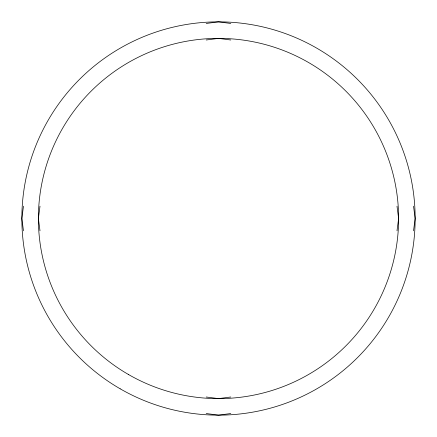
<?xml version="1.0" encoding="UTF-8"?>
<svg xmlns="http://www.w3.org/2000/svg" width="437" height="437" viewBox="0 0 437 437"><rect width="100%" height="100%" fill="white"/><g stroke="black" fill="none" stroke-linecap="round" stroke-linejoin="round"><path stroke-width="0.66" d="M23.467 206.209L21.85 218.5L23.467 230.791M39.996 206.209L38.38 218.5L39.996 230.791M397.004 230.791L398.62 218.5L397.004 206.209M413.533 230.791L415.15 218.5L413.533 206.209M206.209 23.467L218.5 21.85L230.791 23.467M206.209 39.996L218.5 38.38L230.791 39.996M230.791 397.004L218.5 398.62L206.209 397.004M230.791 413.533L218.5 415.15L206.209 413.533M120.175 388.804A196.65 196.65 0 0 0 415.15 218.5A196.65 196.65 0 0 0 120.175 48.196A196.65 196.65 0 0 0 120.175 388.804M128.44 374.487A180.12 180.12 0 0 0 398.62 218.5A180.12 180.12 0 0 0 128.44 62.513A180.12 180.12 0 0 0 128.44 374.487"/></g></svg>
